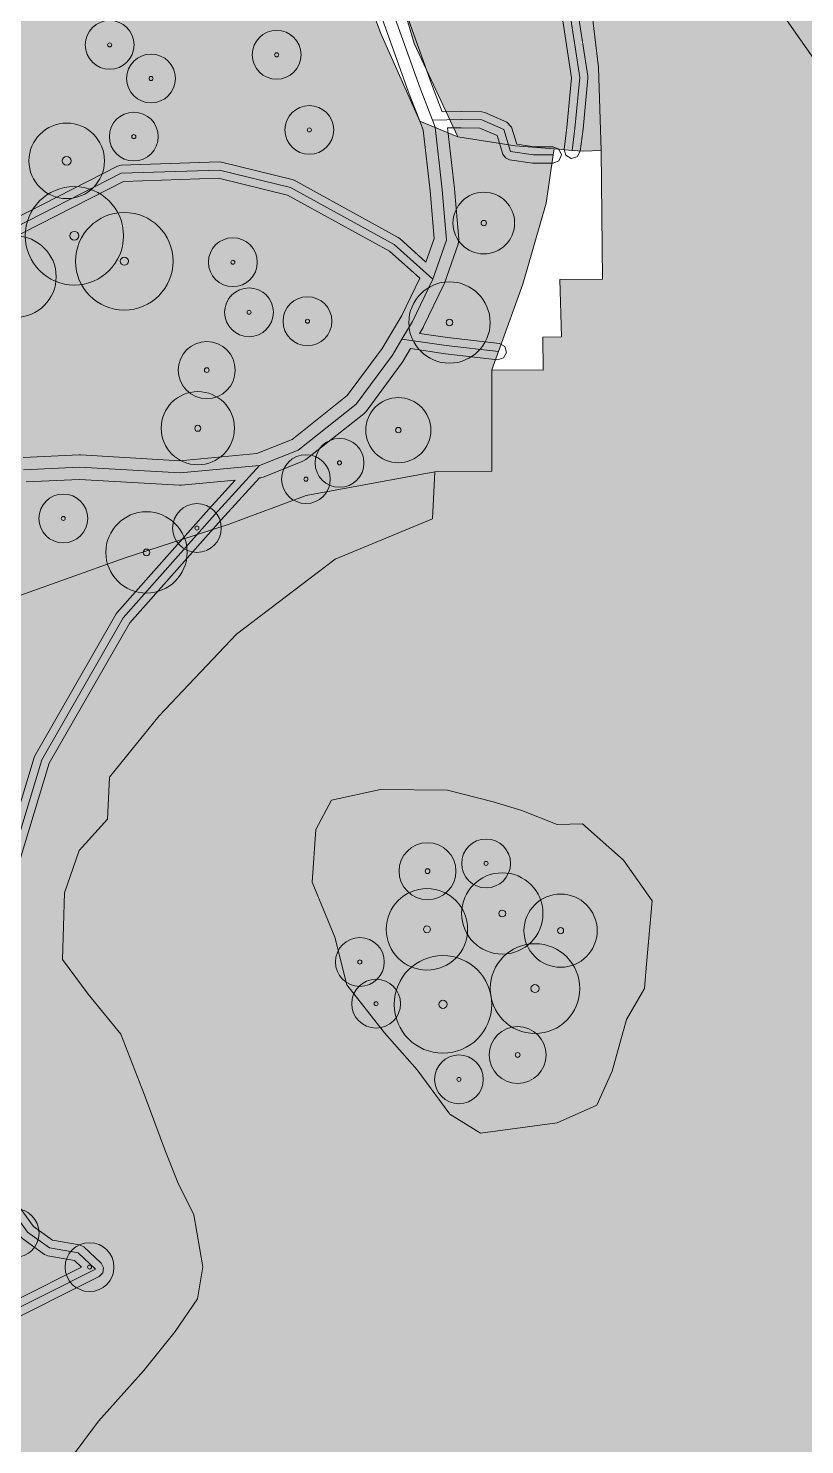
# Model space of a CAD drawing. Header units: metres. Extents: x -6 to 971, y -3 to 1031.
# Drawn here: x 306.4 to 401.9, y 465.8 to 639.9 of the extents above; entities that cross this region are included whole.
import ezdxf

# ---------------------------------------------------------------- set-up
doc = ezdxf.new("R2010")
doc.units = ezdxf.units.M
doc.header["$MEASUREMENT"] = 0
for name, color, linetype, lineweight, true_color in [('TPX_ROADS_AXES', 7, 'CONTINUOUS', 0, 0x323232), ('TPX_ROADS_CONTOURS', 7, 'CONTINUOUS', 0, 0x646464), ('TPX_VEGETATION_GREEN_SPACES', 7, 'CONTINUOUS', 0, 0x58ba48), ('TPX_VEGETATION_GREEN_SPACES_HATCH', 7, 'CONTINUOUS', 0, 0x58ba48), ('TPX_VEGETATION_TREES_INDIVIDUAL', 7, 'CONTINUOUS', 0, 0x136734), ('TPX_WATERWAYS', 7, 'CONTINUOUS', 0, 0x7aafdf), ('TPX_WATERWAYS_HATCH', 7, 'CONTINUOUS', 0, 0x7aafdf)]:
    doc.layers.add(name, color=color, linetype=linetype, lineweight=lineweight, true_color=true_color)

# ---------------------------------------------------------------- blocks, each defined once
blk = doc.blocks.new('TREETR004_CR045')
at = {"layer": 'TPX_VEGETATION_TREES_INDIVIDUAL'}
for radius in [4.5, 0.375]:
    blk.add_circle((0, 0, 0.04), radius, dxfattribs=at)
blk = doc.blocks.new('TREETR004_CR050')
at = {"layer": 'TPX_VEGETATION_TREES_INDIVIDUAL'}
for radius in [5, 0.417]:
    blk.add_circle((0, 0, 0.04), radius, dxfattribs=at)
blk = doc.blocks.new('TREETR003_CR040')
at = {"layer": 'TPX_VEGETATION_TREES_INDIVIDUAL'}
for radius in [4, 0.333]:
    blk.add_circle((0, 0, 0.04), radius, dxfattribs=at)
blk = doc.blocks.new('TREETR003_CR038')
at = {"layer": 'TPX_VEGETATION_TREES_INDIVIDUAL'}
for radius in [3.79, 0.333]:
    blk.add_circle((0, 0, 0.04), radius, dxfattribs=at)
blk = doc.blocks.new('TREETR003_CR035')
at = {"layer": 'TPX_VEGETATION_TREES_INDIVIDUAL'}
for radius in [3.5, 0.292]:
    blk.add_circle((0, 0, 0.04), radius, dxfattribs=at)
blk = doc.blocks.new('TREETR005_CR060')
at = {"layer": 'TPX_VEGETATION_TREES_INDIVIDUAL'}
for radius in [6, 0.5]:
    blk.add_circle((0, 0, 0.04), radius, dxfattribs=at)
blk = doc.blocks.new('TREETR003_CR030')
at = {"layer": 'TPX_VEGETATION_TREES_INDIVIDUAL'}
for radius in [3, 0.25]:
    blk.add_circle((0, 0, 0.04), radius, dxfattribs=at)
blk = doc.blocks.new('TREETR005_CR055')
at = {"layer": 'TPX_VEGETATION_TREES_INDIVIDUAL'}
for radius in [5.51, 0.5]:
    blk.add_circle((0, 0, 0.04), radius, dxfattribs=at)
blk = doc.blocks.new('TREETR005_CR046')
at = {"layer": 'TPX_VEGETATION_TREES_INDIVIDUAL'}
for radius in [4.64, 0.542]:
    blk.add_circle((0, 0, 0.04), radius, dxfattribs=at)
blk = doc.blocks.new('TREETR005_CR061')
at = {"layer": 'TPX_VEGETATION_TREES_INDIVIDUAL'}
for radius in [6.05, 0.542]:
    blk.add_circle((0, 0, 0.04), radius, dxfattribs=at)

msp = doc.modelspace()

# ---------------------------------------------------------------- hatches: boundary and pattern name
at = {"layer": 'TPX_VEGETATION_GREEN_SPACES_HATCH'}
for points in [[(255.17, 504.9), (241.25, 505.42), (245.72, 497.03), (246.67, 488.46), (249.57, 483.33), (257.98, 476.35), (263.81, 482.04), (275.9, 490.12), (272.66, 494.32), (284.94, 502.97), (280.58, 507.72), (290.48, 515.72), (284.45, 523.2), (293.05, 530.12), (292.89, 532.69), (292.59, 537.59), (294.38, 550.86), (298.75, 564.49), (303.68, 569.55), (318.36, 574.78), (331.14, 578.94), (340.59, 582.47), (356.43, 585.35), (363.44, 585.44), (363.44, 597.9), (364.24, 600.13), (367.23, 608.41), (370.12, 618.36), (370.97, 624.31), (371.07, 625.05), (366.28, 625.43), (359.24, 626.51), (354.57, 628.45), (349.79, 639.25), (343.78, 655.27), (343.4, 660.2), (345.03, 665.35), (363.61, 693.54), (384.16, 718.81), (371.66, 728.77), (417.01, 730.39), (402.56, 739.85), (402.13, 743.89), (426.26, 774.64), (407.13, 788.72), (313.81, 662.84), (265.41, 595.98), (271.31, 594.9), (277.03, 596.27), (280.44, 598.44), (290.18, 590.75), (286.09, 587.59), (280.95, 582.58), (277.68, 577.05), (276.8, 572.51), (277.58, 565.93), (280.4, 560), (284.24, 552.77), (285.53, 547.65), (285.91, 540.97), (284.51, 535.42), (282.12, 530.43), (279.63, 526.79), (275.13, 523.83), (269.75, 521.99), (264.38, 520.81), (260.56, 518.86), (257.97, 517.32), (256.38, 514.22), (255.11, 510.89), (255.19, 507.11), (255.17, 504.9)], [(355.71, 676.75), (348.06, 663.46), (348.3, 657.15), (353.87, 638.02), (359.24, 626.51), (366.28, 625.43), (371.07, 625.05), (373.31, 624.87), (374.68, 624.76), (376.87, 624.87), (376.53, 635.04), (375.17, 646.38), (372.15, 659.87), (372.12, 665.74), (373.09, 668.65), (375.12, 671.94), (375.06, 690.4), (364.98, 690.3), (355.71, 676.75)], [(275.64, 441.5), (273.55, 435.62), (274.69, 429.72), (278.56, 427.15), (284.97, 424.73), (296.14, 423.78), (304.02, 421.97), (308.64, 420.92), (305.77, 426.11), (301.72, 430.66), (300.01, 438.12), (300.09, 444.29), (304.04, 453.62), (311.59, 464.03), (315.07, 468.69), (320.64, 474.93), (324.48, 479.69), (327.23, 483.7), (327.91, 487.65), (326.77, 494.05), (324.83, 498.01), (323.32, 501.81), (320.7, 508.89), (317.83, 516.23), (313.81, 521.18), (310.65, 525.43), (310.9, 533.6), (312.68, 538.84), (316.18, 542.67), (316.41, 547.84), (322.53, 555.36), (332.05, 565.42), (344.17, 574.61), (356.14, 579.57), (356.43, 585.35), (340.59, 582.47), (331.14, 578.94), (318.36, 574.78), (303.68, 569.55), (298.75, 564.49), (294.38, 550.86), (292.59, 537.59), (292.89, 532.69), (298.46, 524.72), (302.07, 512.38), (302.68, 505.31), (303.6, 494.67), (301.85, 488.95), (295.54, 485.15), (290.61, 483.33), (284.33, 482.55), (280.25, 480.4), (278.18, 477.22), (275.58, 470), (274.16, 464.1), (276.5, 460.21), (281.57, 458.47), (286.27, 454.38), (286.07, 450.84), (285.16, 445.29), (281.25, 443.31), (275.64, 441.5)], [(341.77, 541.41), (341.33, 534.92), (344.13, 528.16), (345.58, 522.29), (350.22, 516.42), (354.26, 511.86), (358.28, 506.43), (362.04, 504.07), (371.47, 505.35), (376.33, 507.52), (378.21, 511.68), (379.97, 518.05), (382.19, 521.86), (382.4, 524.42), (383.13, 532.63), (379.63, 537.62), (374.57, 542.11), (371.45, 542.01), (367.11, 543.74), (363.58, 544.8), (357.96, 546.25), (349.75, 546.33), (343.71, 544.99), (341.77, 541.41)]]:
    msp.add_hatch(color=256, dxfattribs=at).paths.add_polyline_path(points)
at = {"layer": 'TPX_WATERWAYS_HATCH'}
h = msp.add_hatch(color=256, dxfattribs=at)
h.paths.add_polyline_path([(300.09, 444.29), (300.01, 438.12), (301.72, 430.66), (305.77, 426.11), (308.64, 420.92), (312.72, 416.35), (319.71, 410.28), (324.69, 407.22), (326.77, 405.85), (330.56, 403.34), (337.64, 399.25), (344.29, 395.61), (350.85, 391.07), (356.08, 386.48), (361.19, 383.31), (367.7, 380.24), (374.17, 378.97), (380.53, 379.42), (384.59, 381.3), (391.34, 388.32), (395.11, 392.82), (399.04, 396.59), (400.74, 400.3), (402.31, 403.7), (406.44, 410.03), (407.76, 413.63), (412.66, 418.66), (418.82, 421.19), (427.75, 422.22), (436.29, 420.16), (445.43, 417.66), (453.13, 417.59), (457.22, 419.53), (466.31, 420.65), (474.21, 424.11), (481.46, 430.92), (486.71, 437.07), (490, 446.16), (488.75, 451.85), (486.16, 461.34), (485.7, 466.6), (489.04, 472.77), (496.28, 479.5), (515.48, 496.88), (524.61, 510.39), (531.27, 519.45), (544, 529.57), (553.56, 534.73), (561.35, 535.26), (569.24, 536.91), (573.85, 539.27), (585.47, 543.29), (594.1, 549.92), (610.28, 567.33), (614.48, 573.14), (617.84, 579.05), (615.45, 584.58), (604.86, 586.66), (600.32, 589.77), (598.37, 593.95), (597.76, 598.2), (597.15, 602.45), (595.57, 605.9), (591.01, 608.48), (583.42, 611.41), (581.37, 610.01), (580.4, 606.53), (578.48, 602.69), (575.39, 601.06), (571.77, 601.28), (571.18, 598.02), (528.66, 605.76), (530.47, 615.58), (526.34, 616.33), (526.87, 619.27), (515.06, 621.42), (516.06, 626.88), (493.14, 631.04), (491.57, 622.51), (454.24, 629.3), (455.32, 635.17), (452.84, 637.83), (449.97, 639.88), (445.85, 643.22), (440.98, 644.91), (435.81, 647.58), (432.19, 649.62), (428.66, 652.26), (426.11, 656.02), (423.66, 658.92), (420.29, 659.76), (416.55, 660.09), (413.07, 661.17), (409.58, 663.91), (405.18, 667.43), (401.96, 670.36), (398.63, 673.82), (395.89, 676.34), (393.82, 677.22), (391.06, 676.68), (388.62, 675.91), (386.94, 675.17), (386.66, 676.19), (388.67, 679.76), (394.3, 688.69), (400.18, 696.46), (394.41, 696.43), (394.38, 690.46), (387.96, 690.59), (387.92, 680.17), (377.95, 680.17), (377.7, 690.37), (376.65, 690.38), (375.06, 690.4), (375.12, 671.94), (373.09, 668.65), (372.12, 665.74), (372.15, 659.87), (375.17, 646.38), (376.53, 635.04), (376.87, 624.87), (377.05, 609.05), (371.77, 608.98), (371.99, 601.97), (369.7, 601.91), (369.73, 597.86), (363.44, 597.9), (363.44, 585.44), (356.43, 585.35), (356.14, 579.57), (344.17, 574.61), (332.05, 565.42), (322.53, 555.36), (316.41, 547.84), (316.18, 542.67), (312.68, 538.84), (310.9, 533.6), (310.65, 525.43), (313.81, 521.18), (317.83, 516.23), (320.7, 508.89), (323.32, 501.81), (324.83, 498.01), (326.77, 494.05), (327.91, 487.65), (327.23, 483.7), (324.48, 479.69), (320.64, 474.93), (315.07, 468.69), (311.59, 464.03), (304.04, 453.62), (300.09, 444.29)])
h.paths.add_polyline_path([(341.33, 534.92), (341.77, 541.41), (343.71, 544.99), (349.75, 546.33), (357.96, 546.25), (363.58, 544.8), (367.11, 543.74), (371.45, 542.01), (374.57, 542.11), (379.63, 537.62), (383.13, 532.63), (382.4, 524.42), (382.19, 521.86), (379.97, 518.05), (378.21, 511.68), (376.33, 507.52), (371.47, 505.35), (362.04, 504.07), (358.28, 506.43), (354.26, 511.86), (350.22, 516.42), (345.58, 522.29), (344.13, 528.16), (341.33, 534.92)], flags=16)

# ---------------------------------------------------------------- linework, layer by layer
at = {"layer": 'TPX_ROADS_AXES', "elevation": 0.03}
for points in [[(369.08, 665.54), (370.73, 658.54), (371.73, 652.17), (372.7, 648.67), (372.72, 643.69), (374.24, 633.83), (373.64, 627.56), (373.31, 624.87)], [(346.34, 655.61), (354.61, 632.51), (356.12, 628.59), (356.47, 627.7), (357.34, 620.02), (357.87, 613.85), (356.17, 609.03), (353.68, 603.85), (352.38, 601.66), (351.2, 599.68), (346.75, 593.68), (339.63, 588.04), (334.87, 586.12), (325.1, 585.22), (312.75, 585.94), (305.86, 585.6)], [(356.12, 628.59), (359.64, 628.64), (362.18, 628.61), (364.89, 627.42), (365.74, 624.71), (368.56, 624.3), (370.97, 624.31)], [(356.17, 609.03), (351.43, 613.3), (338.66, 620.32), (329.95, 622.45), (317.87, 622.05), (303.16, 614.53), (296.69, 607.95), (289.2, 603.67), (279.41, 599.94), (273.24, 600.26), (266.91, 603.96)], [(352.38, 601.66), (357.83, 600.87), (364.24, 600.13)], [(334.87, 586.12), (329.39, 580.11), (318.1, 567.41), (308.1, 549.97), (302.5, 531.49), (299.7, 516.35)], [(288.93, 474.44), (314.7, 487.37), (312.58, 489.36), (309.03, 489.98), (306.35, 491.9), (304.44, 494.56), (303.9, 496.93), (301.24, 499.56), (297.87, 501.65)]]:
    msp.add_lwpolyline(points, dxfattribs=at)
at = {"layer": 'TPX_ROADS_CONTOURS', "elevation": 0.03}
for points in [[(344.93, 655.1), (353.2, 632), (354.72, 628.05), (355, 627.34), (355.85, 619.88), (356.34, 614.04), (355.32, 611.14), (352.1, 614.04), (351.91, 614.17), (339.14, 621.2), (338.89, 621.3), (330.18, 623.42), (329.91, 623.45), (317.84, 623.05), (317.42, 622.94), (302.71, 615.43), (302.45, 615.24), (296.07, 608.75), (288.77, 604.58), (279.25, 600.95), (273.54, 601.24), (268.37, 604.27), (315.71, 669.19)], [(303.48, 531.25), (309.02, 549.57), (318.91, 566.82), (330.13, 579.44), (334.85, 584.61), (335.01, 584.63), (335.44, 584.73), (340.19, 586.65), (340.56, 586.86), (347.68, 592.5), (347.96, 592.79), (352.41, 598.78), (352.49, 598.91), (353.43, 600.5), (357.71, 599.87), (364.13, 599.14), (364.87, 599.35), (365.24, 600.01), (365.03, 600.75), (364.36, 601.12), (357.96, 601.86), (354.54, 602.36), (354.97, 603.09), (355.03, 603.2), (357.53, 608.38), (357.59, 608.53), (359.28, 613.35), (359.36, 613.97), (358.84, 620.15), (358.83, 620.19), (357.99, 627.62), (359.65, 627.64), (361.97, 627.61), (364.07, 626.69), (364.79, 624.41), (365.1, 623.95), (365.6, 623.72), (368.42, 623.31), (368.57, 623.3), (370.97, 623.31), (371.68, 623.6), (371.97, 624.31), (371.67, 625.02), (370.96, 625.31), (368.63, 625.3), (366.51, 625.61), (365.84, 627.72), (365.29, 628.34), (362.58, 629.53), (362.19, 629.61), (359.65, 629.64), (357.34, 629.61), (356.01, 633.03), (347.8, 655.99)], [(371.73, 643.53), (373.23, 633.8), (372.65, 627.67), (372.32, 624.99), (372.52, 624.26), (373.19, 623.88), (373.92, 624.08), (374.3, 624.75), (374.64, 627.47), (375.23, 633.73), (375.22, 633.98), (373.72, 643.76)], [(303.76, 613.72), (318.13, 621.06), (329.84, 621.44), (338.29, 619.38), (350.85, 612.48), (354.56, 609.14), (352.36, 604.56), (351.09, 602.43), (349.95, 600.51), (345.66, 594.73), (338.87, 589.35), (334.52, 587.6), (325.08, 586.72), (312.84, 587.43), (312.68, 587.43), (305.79, 587.1)], [(306.16, 584.11), (312.74, 584.43), (325.01, 583.72), (325.24, 583.72), (331.89, 584.34), (328.64, 580.78), (317.35, 568.07), (317.23, 567.9), (307.23, 550.46), (307.14, 550.26), (301.55, 531.78)], [(290.21, 473.96), (315.15, 486.47), (315.59, 486.92), (315.68, 487.54), (315.38, 488.1), (313.27, 490.09), (312.75, 490.35), (309.42, 490.93), (307.06, 492.62), (305.37, 494.98)]]:
    msp.add_lwpolyline(points, dxfattribs=at)
msp.add_lwpolyline([(287.45, 480.54), (288.6, 490.95), (291.51, 492.11), (292.03, 492.46), (298.53, 499.13), (298.9, 499.77), (298.91, 499.83), (300.62, 498.77), (302.99, 496.42), (303.46, 494.34), (303.62, 493.98), (305.53, 491.32), (305.76, 491.09), (308.44, 489.17), (308.85, 489), (312.11, 488.43), (312.97, 487.62), (289.44, 475.81)], close=True, dxfattribs=at)
at = {"layer": 'TPX_VEGETATION_GREEN_SPACES', "elevation": 0}
for points in [[(355.71, 676.75), (348.06, 663.46), (348.3, 657.15), (353.87, 638.02), (359.24, 626.51), (366.28, 625.43), (371.07, 625.05), (373.31, 624.87), (374.68, 624.76), (376.87, 624.87), (376.53, 635.04), (375.17, 646.38), (372.15, 659.87), (372.12, 665.74), (373.09, 668.65), (375.12, 671.94), (375.06, 690.4), (364.98, 690.3)], [(341.77, 541.41), (341.33, 534.92), (344.13, 528.16), (345.58, 522.29), (350.22, 516.42), (354.26, 511.86), (358.28, 506.43), (362.04, 504.07), (371.47, 505.35), (376.33, 507.52), (378.21, 511.68), (379.97, 518.05), (382.19, 521.86), (382.4, 524.42), (383.13, 532.63), (379.63, 537.62), (374.57, 542.11), (371.45, 542.01), (367.11, 543.74), (363.58, 544.8), (357.96, 546.25), (349.75, 546.33), (343.71, 544.99)]]:
    msp.add_lwpolyline(points, close=True, dxfattribs=at)
for points in [[(303.68, 569.55), (318.36, 574.78), (331.14, 578.94), (340.59, 582.47), (356.43, 585.35), (363.44, 585.44), (363.44, 597.9), (364.24, 600.13), (367.23, 608.41), (370.12, 618.36), (370.97, 624.31), (371.07, 625.05), (366.28, 625.43), (359.24, 626.51), (354.57, 628.45), (349.79, 639.25), (343.78, 655.27)], [(311.59, 464.03), (315.07, 468.69), (320.64, 474.93), (324.48, 479.69), (327.23, 483.7), (327.91, 487.65), (326.77, 494.05), (324.83, 498.01), (323.32, 501.81), (320.7, 508.89), (317.83, 516.23), (313.81, 521.18), (310.65, 525.43), (310.9, 533.6), (312.68, 538.84), (316.18, 542.67), (316.41, 547.84), (322.53, 555.36), (332.05, 565.42), (344.17, 574.61), (356.14, 579.57), (356.43, 585.35), (340.59, 582.47), (331.14, 578.94), (318.36, 574.78), (303.68, 569.55)]]:
    msp.add_lwpolyline(points, dxfattribs=at)
at = {"layer": 'TPX_WATERWAYS', "elevation": 0.01}
for points in [[(376.65, 690.38), (376.8, 673.55), (424.43, 605.56), (556.05, 574.96), (582.87, 571.41), (617.84, 579.05), (642.42, 591.29), (646.23, 599.67), (650.38, 608.4), (652.11, 611.63)], [(375.17, 646.38), (376.53, 635.04), (376.87, 624.87), (377.05, 609.05), (371.77, 608.98), (371.99, 601.97), (369.7, 601.91), (369.73, 597.86), (363.44, 597.9), (363.44, 585.44), (356.43, 585.35), (356.14, 579.57), (344.17, 574.61), (332.05, 565.42), (322.53, 555.36), (316.41, 547.84), (316.18, 542.67), (312.68, 538.84), (310.9, 533.6), (310.65, 525.43), (313.81, 521.18), (317.83, 516.23), (320.7, 508.89), (323.32, 501.81), (324.83, 498.01), (326.77, 494.05), (327.91, 487.65), (327.23, 483.7), (324.48, 479.69), (320.64, 474.93), (315.07, 468.69), (311.59, 464.03)]]:
    msp.add_lwpolyline(points, dxfattribs=at)
msp.add_lwpolyline([(341.33, 534.92), (341.77, 541.41), (343.71, 544.99), (349.75, 546.33), (357.96, 546.25), (363.58, 544.8), (367.11, 543.74), (371.45, 542.01), (374.57, 542.11), (379.63, 537.62), (383.13, 532.63), (382.4, 524.42), (382.19, 521.86), (379.97, 518.05), (378.21, 511.68), (376.33, 507.52), (371.47, 505.35), (362.04, 504.07), (358.28, 506.43), (354.26, 511.86), (350.22, 516.42), (345.58, 522.29), (344.13, 528.16)], close=True, dxfattribs=at)

# ---------------------------------------------------------------- block references
at = {"layer": 'TPX_VEGETATION_TREES_INDIVIDUAL'}
for name, p in [('TREETR003_CR030', (316.44, 637.83, 0.04)), ('TREETR003_CR030', (336.97, 636.61, 0.04)), ('TREETR003_CR030', (321.53, 633.7, 0.04)), ('TREETR003_CR030', (340.99, 627.38, 0.04)), ('TREETR003_CR030', (319.41, 626.56, 0.04)), ('TREETR005_CR046', (311.16, 623.58, 0.04)), ('TREETR005_CR061', (312.1, 614.37, 0.04)), ('TREETR003_CR038', (362.44, 615.93, 0.04)), ('TREETR005_CR060', (318.24, 611.24, 0.04)), ('TREETR004_CR050', (304.87, 609.33, 0.04)), ('TREETR003_CR030', (331.59, 611.12, 0.04)), ('TREETR003_CR030', (333.58, 604.97, 0.04)), ('TREETR004_CR050', (358.22, 603.71, 0.04)), ('TREETR003_CR030', (340.76, 603.87, 0.04)), ('TREETR003_CR035', (328.38, 597.86, 0.04)), ('TREETR004_CR045', (327.28, 590.72, 0.04)), ('TREETR003_CR040', (351.93, 590.48, 0.04)), ('TREETR003_CR030', (344.7, 586.46, 0.04)), ('TREETR003_CR030', (340.57, 584.46, 0.04)), ('TREETR003_CR030', (310.74, 579.63, 0.04)), ('TREETR003_CR030', (327.17, 578.45, 0.04)), ('TREETR004_CR050', (320.97, 575.45, 0.04)), ('TREETR003_CR035', (355.52, 536.28, 0.04)), ('TREETR003_CR030', (362.72, 537.23, 0.04)), ('TREETR004_CR050', (364.71, 531.08, 0.04)), ('TREETR004_CR050', (355.45, 529.13, 0.04)), ('TREETR004_CR045', (371.88, 528.97, 0.04)), ('TREETR003_CR030', (347.2, 525.12, 0.04)), ('TREETR005_CR060', (357.42, 519.91, 0.04)), ('TREETR005_CR055', (368.73, 521.85, 0.04)), ('TREETR003_CR030', (349.2, 519.99, 0.04)), ('TREETR003_CR035', (366.6, 513.69, 0.04)), ('TREETR003_CR030', (359.38, 510.69, 0.04)), ('TREETR003_CR030', (304.77, 491.8, 0.04)), ('TREETR003_CR030', (313.97, 487.62, 0.04))]:
    msp.add_blockref(name, p, dxfattribs=at)

doc.saveas('drawing.dxf')
